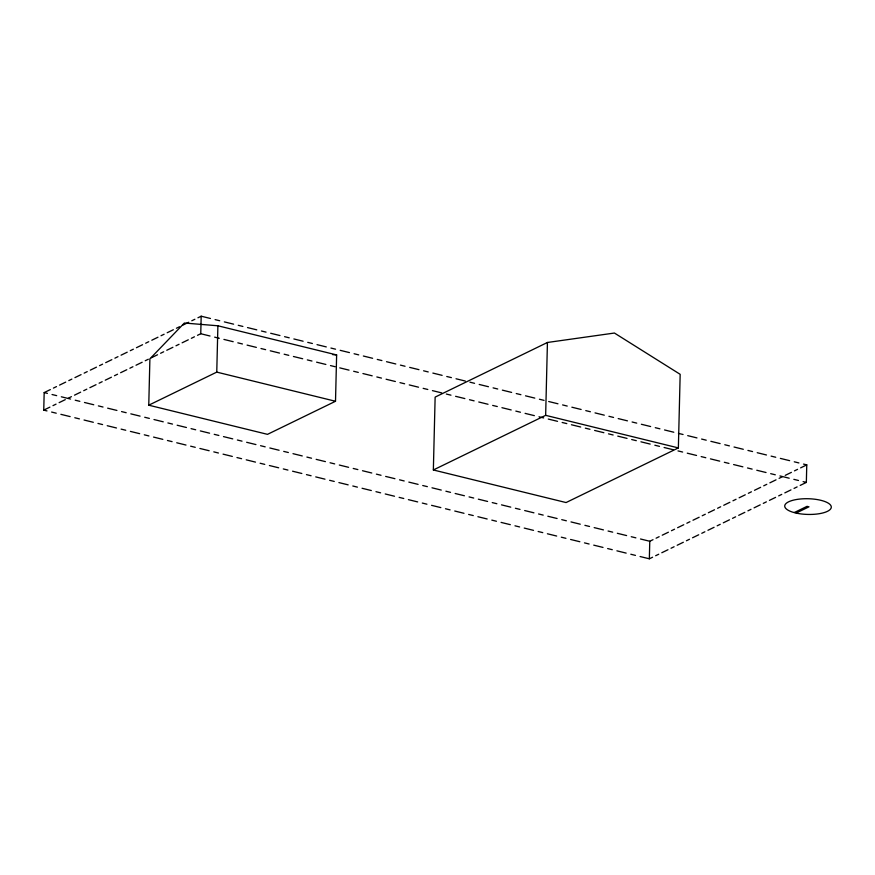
<?xml version="1.0" encoding="UTF-8"?>
<svg xmlns="http://www.w3.org/2000/svg" width="875" height="875" viewBox="0 0 875 875"><rect width="100%" height="100%" fill="white"/><g stroke="black" fill="none" stroke-linecap="round" stroke-linejoin="round"><path stroke-width="1.31" d="M46.988 410.922L43.75 410.123L44.177 392.58L50.334 389.594M148.761 405.191L149.898 358.859L184.363 323.028L217.897 325.784L336.634 354.933L335.508 401.264L267.509 434.35L148.761 405.191L216.759 372.116L335.508 401.264M197.509 335.311L200.758 333.736L201.184 316.203L210.448 318.478M216.759 372.116L217.897 325.784M433.355 469.973L435.137 397.108L547.433 342.475L614.425 333.036L680.17 374.325L678.366 447.923L566.07 502.556L433.355 469.973L545.65 415.341L678.366 447.923M545.65 415.341L547.433 342.475M640.073 556.522L649.337 558.797L649.775 541.264L653.012 539.689M800.198 485.406L806.345 482.42L806.772 464.877L803.534 464.078M53.408 388.095L56.481 386.597M59.555 385.098L65.702 382.113M68.786 380.614L71.859 379.116M74.933 377.617L81.08 374.631M84.153 373.133L87.238 371.634M90.311 370.147L96.458 367.15M99.531 365.652L102.605 364.153M105.678 362.666L111.836 359.669M114.909 358.17L117.983 356.672M121.056 355.184L127.214 352.188M130.287 350.689L133.361 349.191M136.434 347.703L142.581 344.706M145.666 343.208L148.739 341.709M151.812 340.222L157.959 337.225M161.033 335.727L164.117 334.239M167.191 332.741L173.337 329.744M176.411 328.245L179.484 326.758M182.569 325.259L188.716 322.262M191.789 320.764L194.862 319.277M197.936 317.778L201.184 316.203M43.75 410.123L49.897 407.127M52.97 405.639L56.055 404.141M59.128 402.642L65.275 399.645M68.348 398.158L71.422 396.659M74.506 395.161L80.653 392.164M83.727 390.677L86.8 389.178M89.873 387.68L96.031 384.694M99.105 383.195L102.178 381.697M105.252 380.198L111.409 377.212M114.483 375.714L117.556 374.216M120.63 372.717L126.777 369.731M129.861 368.233L132.934 366.734M136.008 365.236L142.155 362.25M145.228 360.752L148.312 359.253M151.386 357.755L157.533 354.769M160.606 353.27L163.68 351.772M166.764 350.273L172.911 347.287M175.984 345.789L179.058 344.291M182.131 342.792L188.289 339.806M191.363 338.308L194.436 336.809M656.086 538.191L659.159 536.692M662.244 535.194L668.391 532.208M671.464 530.709L674.538 529.211M677.611 527.712L683.769 524.727M686.842 523.228L689.916 521.73M692.989 520.231L699.147 517.245M702.22 515.747L705.294 514.248M708.367 512.75L714.514 509.764M717.588 508.266L720.672 506.767M723.745 505.269L729.892 502.283M732.966 500.784L736.039 499.286M739.123 497.788L745.27 494.802M748.344 493.303L751.417 491.805M754.491 490.306L760.648 487.32M763.722 485.822L766.795 484.323M769.869 482.836L776.027 479.839M779.1 478.341L782.173 476.842M785.247 475.355L791.394 472.358M794.478 470.859L797.552 469.361M800.625 467.873L806.772 464.877M649.337 558.797L652.586 557.222M655.659 555.723L658.733 554.236M661.806 552.738L667.964 549.741M671.038 548.242L674.111 546.755M677.184 545.256L683.331 542.259M686.416 540.761L689.489 539.273M692.562 537.775L698.709 534.778M701.783 533.291L704.867 531.792M707.941 530.294L714.087 527.297M717.161 525.809L720.234 524.311M723.319 522.812L729.466 519.816M732.539 518.328L735.612 516.83M738.686 515.331L744.844 512.334M747.917 510.847L750.991 509.348M754.064 507.85L760.222 504.853M763.295 503.366L766.369 501.867M769.442 500.369L775.589 497.383M778.673 495.884L781.747 494.386M784.82 492.887L790.967 489.902M794.041 488.403L797.125 486.905M794.205 512.586L807.034 506.341L808.981 506.822L796.141 513.067M332.609 354.605L336.634 354.933M215.086 319.616L219.713 320.753M224.35 321.891L233.614 324.166M238.252 325.303L242.889 326.441M247.516 327.578L256.78 329.853M261.417 330.991L266.055 332.128M270.681 333.266L279.956 335.541M284.583 336.678L289.22 337.816M293.858 338.953L303.122 341.228M307.748 342.366L312.386 343.503M317.023 344.641L326.287 346.916M330.925 348.053L335.552 349.191M340.189 350.328L349.453 352.603M354.091 353.741L358.717 354.878M363.355 356.016L372.619 358.291M377.256 359.428L381.894 360.566M386.52 361.703L395.795 363.978M400.422 365.116L405.059 366.253M409.686 367.391L418.961 369.666M423.587 370.803L428.225 371.941M432.863 373.078L442.127 375.353M446.764 376.491L451.391 377.628M456.028 378.766L465.292 381.041M469.93 382.178L474.556 383.316M479.194 384.453L488.458 386.728M493.095 387.866L497.722 389.003M502.359 390.141L511.623 392.416M516.261 393.553L520.898 394.691M525.525 395.828L534.8 398.103M539.427 399.241L544.064 400.378M548.691 401.516L557.966 403.791M562.592 404.928L567.23 406.066M571.867 407.203L581.131 409.478M585.769 410.616L590.395 411.753M595.033 412.891L604.297 415.166M608.934 416.303L613.561 417.441M618.198 418.578L627.462 420.853M632.1 421.991L636.737 423.128M641.364 424.266L650.628 426.541M655.266 427.678L659.903 428.816M664.53 429.953L673.805 432.228M678.431 433.366L683.069 434.503M687.706 435.641L696.97 437.916M701.597 439.053L706.234 440.191M710.872 441.328L720.136 443.603M724.773 444.741L729.4 445.878M734.038 447.016L743.302 449.291M747.939 450.428L752.566 451.566M757.203 452.703L766.467 454.978M771.105 456.116L775.742 457.253M780.369 458.391L789.644 460.666M794.27 461.803L798.908 462.941M200.758 333.736L210.022 336.011M214.659 337.148L219.286 338.286M223.923 339.423L233.188 341.698M237.825 342.836L242.452 343.973M247.089 345.111L256.353 347.386M260.991 348.523L265.628 349.661M270.255 350.798L279.519 353.073M284.156 354.211L288.794 355.348M293.42 356.486L302.695 358.761M307.322 359.898L311.959 361.036M316.597 362.173L325.861 364.448M330.488 365.586L335.125 366.723M339.762 367.861L349.027 370.136M353.664 371.273L358.291 372.411M362.928 373.548L372.192 375.823M376.83 376.961L381.456 378.098M386.094 379.236L395.358 381.511M399.995 382.648L404.633 383.786M409.259 384.923L418.523 387.198M423.161 388.347L427.798 389.484M432.425 390.622L441.7 392.897M446.327 394.034L450.964 395.172M455.602 396.309L464.866 398.584M469.492 399.722L474.13 400.859M478.767 401.997L488.031 404.272M492.669 405.409L497.295 406.547M501.933 407.684L511.197 409.959M515.834 411.097L520.461 412.234M525.098 413.372L534.362 415.647M539 416.784L543.638 417.922M548.264 419.059L557.539 421.334M562.166 422.472L566.803 423.609M571.43 424.747L580.705 427.022M585.331 428.159L589.969 429.297M594.606 430.434L603.87 432.709M608.508 433.847L613.134 434.984M617.772 436.122L627.036 438.397M631.673 439.534L636.3 440.672M640.938 441.809L650.202 444.084M654.839 445.222L659.477 446.359M664.103 447.497L673.367 449.772M678.005 450.909L682.642 452.047M687.269 453.184L696.544 455.459M701.17 456.597L705.808 457.734M710.445 458.872L719.709 461.147M724.336 462.284L728.973 463.422M733.611 464.559L742.875 466.834M747.513 467.972L752.139 469.109M756.777 470.247L766.041 472.522M770.678 473.659L775.305 474.797M779.942 475.934L789.206 478.209M793.844 479.347L798.481 480.484M803.108 481.622L806.345 482.42M44.177 392.58L47.414 393.378M52.052 394.516L56.678 395.653M61.316 396.791L70.58 399.066M75.217 400.203L79.844 401.341M84.481 402.478L93.745 404.753M98.383 405.891L103.02 407.028M107.647 408.166L116.922 410.441M121.548 411.578L126.186 412.716M130.812 413.853L140.088 416.128M144.714 417.266L149.352 418.403M153.989 419.541L163.253 421.816M167.891 422.953L172.517 424.091M177.155 425.228L186.419 427.503M191.056 428.641L195.683 429.778M200.32 430.916L209.584 433.191M214.222 434.328L218.859 435.466M223.486 436.603L232.75 438.878M237.387 440.016L242.025 441.153M246.652 442.291L255.927 444.566M260.553 445.703L265.191 446.841M269.828 447.978L279.092 450.253M283.719 451.391L288.356 452.528M292.994 453.666L302.258 455.941M306.895 457.078L311.522 458.216M316.159 459.353L325.423 461.628M330.061 462.766L334.688 463.903M339.325 465.041L348.589 467.316M353.227 468.453L357.864 469.591M362.491 470.728L371.766 473.003M376.392 474.141L381.03 475.278M385.656 476.416L394.931 478.691M399.558 479.828L404.195 480.966M408.833 482.103L418.097 484.378M422.734 485.516L427.361 486.653M431.998 487.802L441.262 490.077M445.9 491.214L450.527 492.352M455.164 493.489L464.428 495.764M469.066 496.902L473.703 498.039M478.33 499.177L487.594 501.452M492.231 502.589L496.869 503.727M501.495 504.864L510.77 507.139M515.397 508.277L520.034 509.414M524.672 510.552L533.936 512.827M538.562 513.964L543.2 515.102M547.837 516.239L557.102 518.514M561.739 519.652L566.366 520.789M571.003 521.927L580.267 524.202M584.905 525.339L589.531 526.477M594.169 527.614L603.433 529.889M608.07 531.027L612.708 532.164M617.334 533.302L626.609 535.577M631.236 536.714L635.873 537.852M640.5 538.989L649.775 541.264M51.614 412.059L56.252 413.197M60.889 414.334L70.153 416.609M74.791 417.747L79.417 418.884M84.055 420.022L93.319 422.297M97.956 423.434L102.583 424.572M107.22 425.709L116.484 427.984M121.122 429.122L125.759 430.259M130.386 431.397L139.661 433.672M144.287 434.809L148.925 435.947M153.552 437.084L162.827 439.359M167.453 440.497L172.091 441.634M176.728 442.772L185.992 445.047M190.63 446.184L195.256 447.322M199.894 448.459L209.158 450.734M213.795 451.872L218.422 453.009M223.059 454.147L232.323 456.422M236.961 457.559L241.598 458.697M246.225 459.834L255.489 462.109M260.127 463.247L264.764 464.384M269.391 465.522L278.666 467.797M283.292 468.934L287.93 470.072M292.567 471.209L301.831 473.484M306.458 474.622L311.095 475.759M315.733 476.897L324.997 479.172M329.634 480.309L334.261 481.447M338.898 482.584L348.162 484.859M352.8 485.997L357.427 487.134M362.064 488.272L371.328 490.547M375.966 491.684L380.603 492.822M385.23 493.959L394.505 496.234M399.131 497.372L403.769 498.509M408.395 499.647L417.67 501.922M422.297 503.059L426.934 504.197M431.572 505.334L440.836 507.609M445.473 508.747L450.1 509.884M454.738 511.022L464.002 513.297M468.639 514.434L473.266 515.572M477.903 516.709L487.167 518.984M491.805 520.122L496.442 521.259M501.069 522.397L510.333 524.672M514.97 525.809L519.608 526.947M524.234 528.084L533.509 530.359M538.136 531.497L542.773 532.634M547.4 533.772L556.675 536.047M561.302 537.184L565.939 538.322M570.577 539.459L579.841 541.734M584.478 542.872L589.105 544.009M593.742 545.147L603.006 547.422M607.644 548.559L612.27 549.697M616.908 550.834L626.172 553.109M630.809 554.247L635.447 555.384M797.77 513.417L792.706 512.17A23.297 7.853 1.4 0 1 798.558 499.198A23.297 7.853 1.4 0 1 831.294 507.238A23.297 7.853 1.4 0 1 797.77 513.417"/></g></svg>
